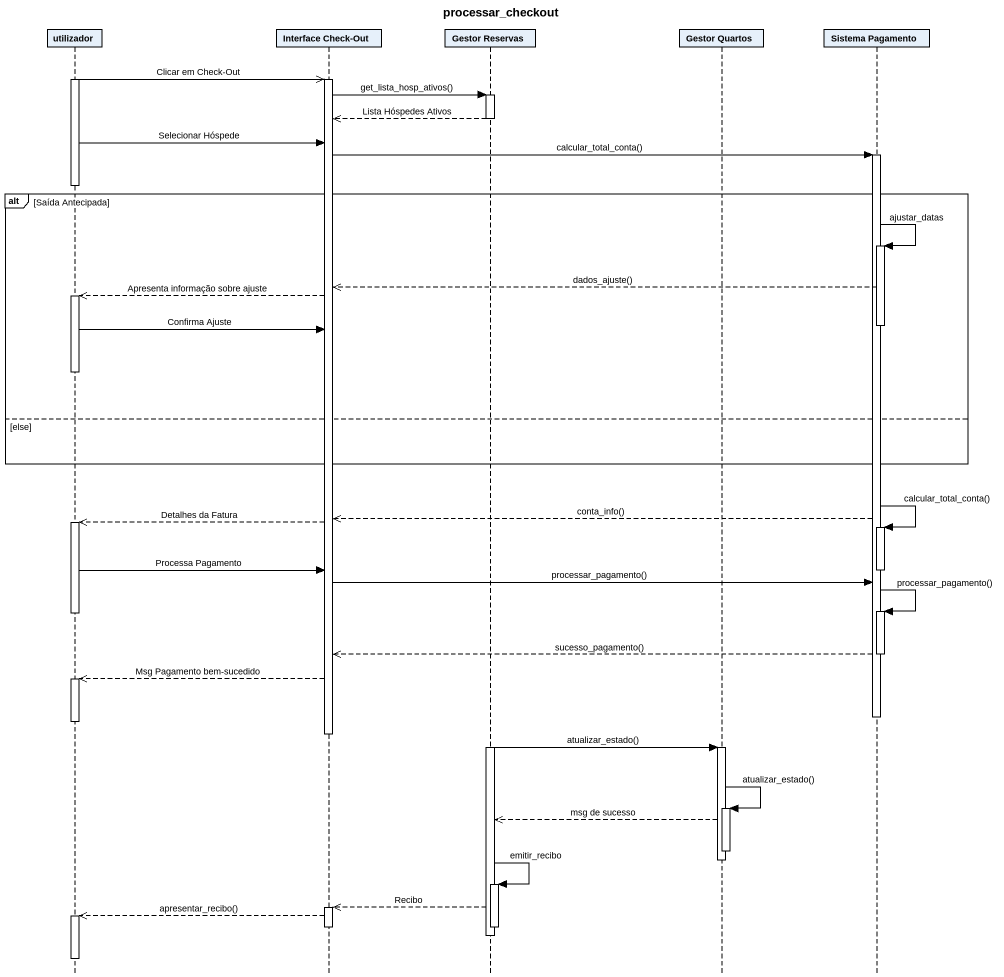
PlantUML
@startuml
title processar_checkout
hide footbox
participant utilizador
participant "Interface Check-Out" as Interface_Check_Out
participant "Gestor Reservas" as Gestor_Reservas
participant "Gestor Quartos" as Gestor_Quartos
participant "Sistema Pagamento" as Sistema_Pagamento

activate utilizador
utilizador ->> Interface_Check_Out : Clicar em Check-Out
activate Interface_Check_Out
Interface_Check_Out -> Gestor_Reservas : get_lista_hosp_ativos()
activate Gestor_Reservas
Gestor_Reservas -->> Interface_Check_Out : Lista Hóspedes Ativos
deactivate Gestor_Reservas
utilizador -> Interface_Check_Out : Selecionar Hóspede
Interface_Check_Out -> Sistema_Pagamento : calcular_total_conta()
activate Sistema_Pagamento
deactivate utilizador
alt Saída Antecipada
  Sistema_Pagamento -> Sistema_Pagamento : ajustar_datas
  activate Sistema_Pagamento
  Sistema_Pagamento -->> Interface_Check_Out : dados_ajuste()
  Interface_Check_Out -->> utilizador : Apresenta informação sobre ajuste
  activate utilizador
  deactivate Sistema_Pagamento
  utilizador -> Interface_Check_Out : Confirma Ajuste
  deactivate utilizador
else else
end
Sistema_Pagamento -->> Interface_Check_Out : conta_info()
Interface_Check_Out -->> utilizador : Detalhes da Fatura
activate utilizador
Sistema_Pagamento -> Sistema_Pagamento : calcular_total_conta()
activate Sistema_Pagamento
utilizador -> Interface_Check_Out : Processa Pagamento
deactivate Sistema_Pagamento
Interface_Check_Out -> Sistema_Pagamento : processar_pagamento()
Sistema_Pagamento -> Sistema_Pagamento : processar_pagamento()
activate Sistema_Pagamento
deactivate utilizador
Sistema_Pagamento -->> Interface_Check_Out : sucesso_pagamento()
deactivate Sistema_Pagamento
Interface_Check_Out -->> utilizador : Msg Pagamento bem-sucedido
activate utilizador
deactivate Sistema_Pagamento
deactivate utilizador
deactivate Interface_Check_Out
activate Gestor_Reservas
Gestor_Reservas -> Gestor_Quartos : atualizar_estado()
activate Gestor_Quartos
Gestor_Quartos -> Gestor_Quartos : atualizar_estado()
activate Gestor_Quartos
Gestor_Quartos -->> Gestor_Reservas : msg de sucesso
deactivate Gestor_Quartos
deactivate Gestor_Quartos
Gestor_Reservas -> Gestor_Reservas : emitir_recibo
activate Gestor_Reservas
Gestor_Reservas -->> Interface_Check_Out : Recibo
activate Interface_Check_Out
Interface_Check_Out -->> utilizador : apresentar_recibo()
activate utilizador
deactivate Interface_Check_Out
deactivate Gestor_Reservas
deactivate Gestor_Reservas
deactivate utilizador
@enduml
